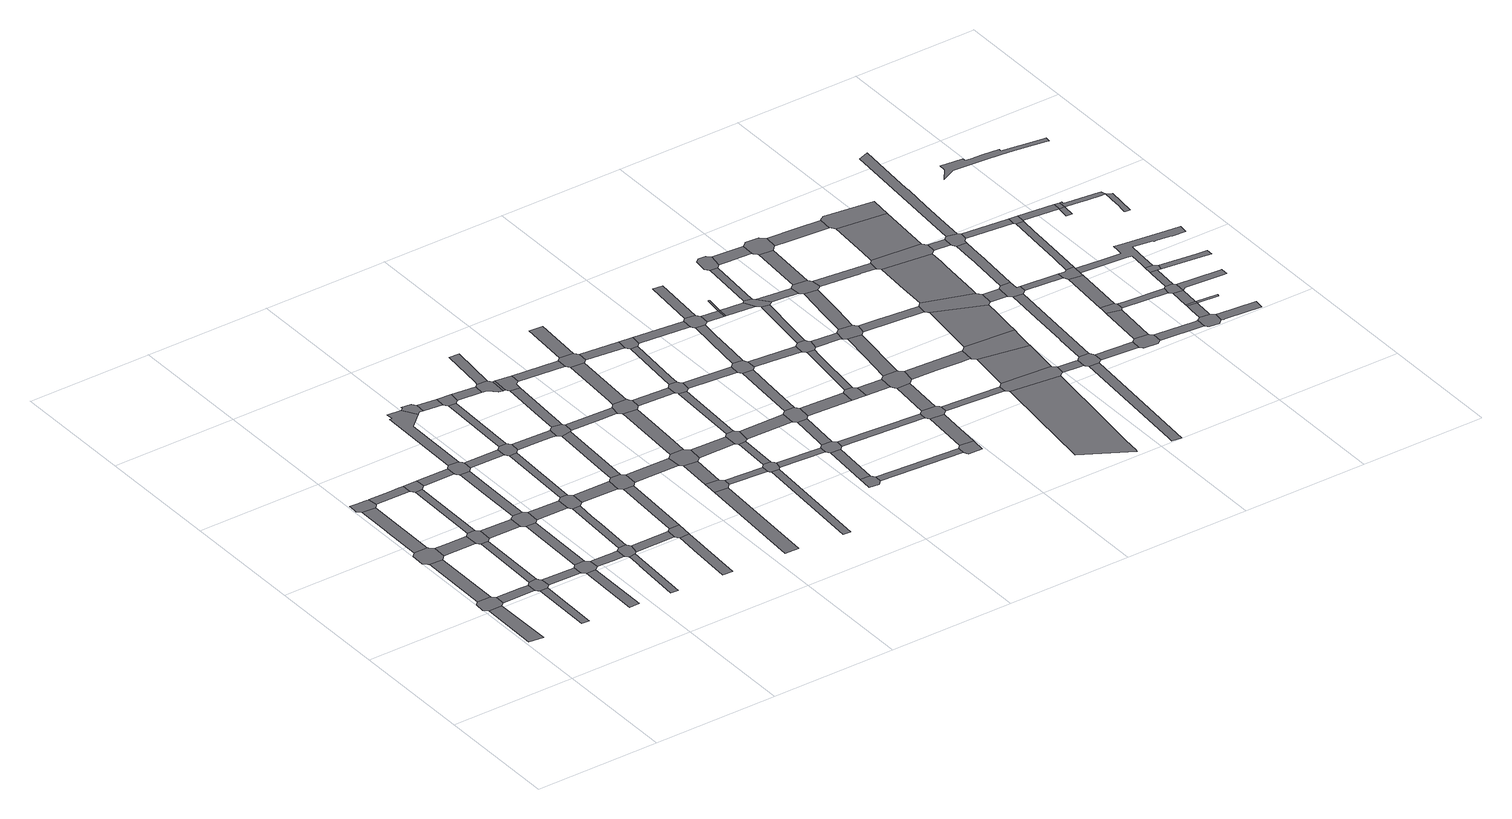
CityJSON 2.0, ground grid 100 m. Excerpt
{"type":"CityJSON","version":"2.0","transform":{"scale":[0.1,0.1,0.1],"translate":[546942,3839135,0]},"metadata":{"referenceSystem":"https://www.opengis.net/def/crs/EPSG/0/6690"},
"CityObjects":{
"road1":{"type":"Road","attributes":{"RoadStructureAttribute.sectionType":"1"},"geometry":[{"type":"MultiSurface","lod":"1","boundaries":[[[0,1,2,3]]]}]},
"road2":{"type":"Road","geometry":[{"type":"MultiSurface","lod":"1","boundaries":[[[4,5,6,7,8,0,3,9,10,11]]]}]},
"road3":{"type":"Road","attributes":{"RoadStructureAttribute.sectionType":"1"},"geometry":[{"type":"MultiSurface","lod":"1","boundaries":[[[12,4,11,13]]]}]},
"road4":{"type":"Road","attributes":{"RoadStructureAttribute.sectionType":"1"},"geometry":[{"type":"MultiSurface","lod":"1","boundaries":[[[14,10,9,15,16,17]]]}]},
"road5":{"type":"Road","geometry":[{"type":"MultiSurface","lod":"1","boundaries":[[[18,19,20,21,22,23,24,12,13,25,26,27,28,29]]]}]},
"road6":{"type":"Road","attributes":{"RoadStructureAttribute.sectionType":"1"},"geometry":[{"type":"MultiSurface","lod":"1","boundaries":[[[30,31,32,33]]]}]},
"road7":{"type":"Road","attributes":{"RoadStructureAttribute.sectionType":"1"},"geometry":[{"type":"MultiSurface","lod":"1","boundaries":[[[34,35,36,18,29,37]]]}]},
"road8":{"type":"Road","geometry":[{"type":"MultiSurface","lod":"1","boundaries":[[[38,39,40,41,17,16,42,31,30,43,44,45]]]}]},
"road9":{"type":"Road","attributes":{"RoadStructureAttribute.sectionType":"1"},"geometry":[{"type":"MultiSurface","lod":"1","boundaries":[[[46,26,25,47,48]]]}]},
"road10":{"type":"Road","geometry":[{"type":"MultiSurface","lod":"1","boundaries":[[[49,50,51,52,53,54,55,34,37,56,57,58]]]}]},
"road11":{"type":"Road","attributes":{"RoadStructureAttribute.sectionType":"1"},"geometry":[{"type":"MultiSurface","lod":"1","boundaries":[[[59,40,39,60]]]}]},
"road12":{"type":"Road","attributes":{"RoadStructureAttribute.sectionType":"1"},"geometry":[{"type":"MultiSurface","lod":"1","boundaries":[[[45,44,61,62]]]}]},
"road13":{"type":"Road","geometry":[{"type":"MultiSurface","lod":"1","boundaries":[[[63,64,65,66,67,68,48,47,69,59,60,70,71,72]]]}]},
"road14":{"type":"Road","attributes":{"RoadStructureAttribute.sectionType":"1"},"geometry":[{"type":"MultiSurface","lod":"1","boundaries":[[[73,74,75,58,57,76,77,78]]]}]},
"road15":{"type":"Road","attributes":{"RoadStructureAttribute.sectionType":"1"},"geometry":[{"type":"MultiSurface","lod":"1","boundaries":[[[79,80,81,82]]]}]},
"road16":{"type":"Road","attributes":{"RoadStructureAttribute.sectionType":"1"},"geometry":[{"type":"MultiSurface","lod":"1","boundaries":[[[83,84,66,65]]]}]},
"road17":{"type":"Road","geometry":[{"type":"MultiSurface","lod":"1","boundaries":[[[85,62,61,80,79,86,87,88,89]]]}]},
"road18":{"type":"Road","attributes":{"RoadStructureAttribute.sectionType":"1"},"geometry":[{"type":"MultiSurface","lod":"1","boundaries":[[[72,71,90,91]]]}]},
"road19":{"type":"Road","geometry":[{"type":"MultiSurface","lod":"1","boundaries":[[[78,77,92,84,83,93,94,95]]]}]},
"road20":{"type":"Road","attributes":{"RoadStructureAttribute.sectionType":"1"},"geometry":[{"type":"MultiSurface","lod":"1","boundaries":[[[96,85,89,97]]]}]},
"road21":{"type":"Road","attributes":{"RoadStructureAttribute.sectionType":"1"},"geometry":[{"type":"MultiSurface","lod":"1","boundaries":[[[98,99,88,87,100,101,102]]]}]},
"road22":{"type":"Road","geometry":[{"type":"MultiSurface","lod":"1","boundaries":[[[103,104,105,91,90,96,97,106,107,108,109,110]]]}]},
"road23":{"type":"Road","attributes":{"RoadStructureAttribute.sectionType":"1"},"geometry":[{"type":"MultiSurface","lod":"1","boundaries":[[[111,112,113,114,115,116]]]}]},
"road24":{"type":"Road","attributes":{"RoadStructureAttribute.sectionType":"1"},"geometry":[{"type":"MultiSurface","lod":"1","boundaries":[[[117,95,94,118,119,120]]]}]},
"road25":{"type":"Road","attributes":{"RoadStructureAttribute.sectionType":"1"},"geometry":[{"type":"MultiSurface","lod":"1","boundaries":[[[121,122,123,103,110,124,125]]]}]},
"road26":{"type":"Road","geometry":[{"type":"MultiSurface","lod":"1","boundaries":[[[126,127,128,102,101,129,112,111,130,131,132]]]}]},
"road27":{"type":"Road","attributes":{"RoadStructureAttribute.sectionType":"1"},"geometry":[{"type":"MultiSurface","lod":"1","boundaries":[[[107,106,133,134]]]}]},
"road28":{"type":"Road","geometry":[{"type":"MultiSurface","lod":"1","boundaries":[[[135,136,137,120,119,138,139,121,125,140,141,142,143,144,145]]]}]},
"road29":{"type":"Road","attributes":{"RoadStructureAttribute.sectionType":"1"},"geometry":[{"type":"MultiSurface","lod":"1","boundaries":[[[146,128,127,147,148,149]]]}]},
"road30":{"type":"Road","attributes":{"RoadStructureAttribute.sectionType":"1"},"geometry":[{"type":"MultiSurface","lod":"1","boundaries":[[[132,131,150,151]]]}]},
"road31":{"type":"Road","geometry":[{"type":"MultiSurface","lod":"1","boundaries":[[[152,153,134,133,146,149,154,155,156]]]}]},
"road32":{"type":"Road","attributes":{"RoadStructureAttribute.sectionType":"1"},"geometry":[{"type":"MultiSurface","lod":"1","boundaries":[[[157,158,159,160,161,162]]]}]},
"road33":{"type":"Road","attributes":{"RoadStructureAttribute.sectionType":"1"},"geometry":[{"type":"MultiSurface","lod":"1","boundaries":[[[163,164,165,135,145,166,167,168]]]}]},
"road34":{"type":"Road","attributes":{"RoadStructureAttribute.sectionType":"1"},"geometry":[{"type":"MultiSurface","lod":"1","boundaries":[[[143,142,169,170,171]]]}]},
"road35":{"type":"Road","attributes":{"RoadStructureAttribute.sectionType":"1"},"geometry":[{"type":"MultiSurface","lod":"1","boundaries":[[[172,173,152,156]]]}]},
"road36":{"type":"Road","geometry":[{"type":"MultiSurface","lod":"1","boundaries":[[[174,151,150,159,158,175]]]}]},
"road37":{"type":"Road","attributes":{"RoadStructureAttribute.sectionType":"1"},"geometry":[{"type":"MultiSurface","lod":"1","boundaries":[[[155,154,176,177]]]}]},
"road38":{"type":"Road","geometry":[{"type":"MultiSurface","lod":"1","boundaries":[[[178,179,180,168,167,181,182,183,184]]]}]},
"road39":{"type":"Road","geometry":[{"type":"MultiSurface","lod":"1","boundaries":[[[185,186,171,170,187,173,172,188,189,190,191,192,193]]]}]},
"road40":{"type":"Road","attributes":{"RoadStructureAttribute.sectionType":"1"},"geometry":[{"type":"MultiSurface","lod":"1","boundaries":[[[194,195,174,175,196]]]}]},
"road41":{"type":"Road","attributes":{"RoadStructureAttribute.sectionType":"1"},"geometry":[{"type":"MultiSurface","lod":"1","boundaries":[[[183,182,197,198]]]}]},
"road42":{"type":"Road","attributes":{"RoadStructureAttribute.sectionType":"1"},"geometry":[{"type":"MultiSurface","lod":"1","boundaries":[[[199,200,185,193,201,202]]]}]},
"road43":{"type":"Road","geometry":[{"type":"MultiSurface","lod":"1","boundaries":[[[203,204,205,177,176,206,194,196,207,208,209,210,211]]]}]},
"road44":{"type":"Road","attributes":{"RoadStructureAttribute.sectionType":"1"},"geometry":[{"type":"MultiSurface","lod":"1","boundaries":[[[191,190,212,213,214,215,216,217]]]}]},
"road45":{"type":"Road","geometry":[{"type":"MultiSurface","lod":"1","boundaries":[[[198,197,218,199,202,219,220,221,222]]]}]},
"road46":{"type":"Road","attributes":{"RoadStructureAttribute.sectionType":"1"},"geometry":[{"type":"MultiSurface","lod":"1","boundaries":[[[223,224,225,226,227,203,211]]]}]},
"road47":{"type":"Road","attributes":{"RoadStructureAttribute.sectionType":"1"},"geometry":[{"type":"MultiSurface","lod":"1","boundaries":[[[228,229,230,231]]]}]},
"road48":{"type":"Road","attributes":{"RoadStructureAttribute.sectionType":"1"},"geometry":[{"type":"MultiSurface","lod":"1","boundaries":[[[222,221,232,233]]]}]},
"road49":{"type":"Road","attributes":{"RoadStructureAttribute.sectionType":"1"},"geometry":[{"type":"MultiSurface","lod":"1","boundaries":[[[208,207,234,235]]]}]},
"road50":{"type":"Road","geometry":[{"type":"MultiSurface","lod":"1","boundaries":[[[236,217,216,237,226,225,238,239,240,241]]]}]},
"road51":{"type":"Road","geometry":[{"type":"MultiSurface","lod":"1","boundaries":[[[242,228,231,243,244,245,246,247]]]}]},
"road52":{"type":"Road","geometry":[{"type":"MultiSurface","lod":"1","boundaries":[[[248,233,232,249,250,251,252,253]]]}]},
"road53":{"type":"Road","attributes":{"RoadStructureAttribute.sectionType":"1"},"geometry":[{"type":"MultiSurface","lod":"1","boundaries":[[[254,255,256,236,241,257,258]]]}]},
"road54":{"type":"Road","attributes":{"RoadStructureAttribute.sectionType":"1"},"geometry":[{"type":"MultiSurface","lod":"1","boundaries":[[[259,242,247,260]]]}]},
"road55":{"type":"Road","attributes":{"RoadStructureAttribute.sectionType":"1"},"geometry":[{"type":"MultiSurface","lod":"1","boundaries":[[[252,251,261,262]]]}]},
"road56":{"type":"Road","attributes":{"RoadStructureAttribute.sectionType":"1"},"geometry":[{"type":"MultiSurface","lod":"1","boundaries":[[[263,264,248,253,265]]]}]},
"road57":{"type":"Road","attributes":{"RoadStructureAttribute.sectionType":"1"},"geometry":[{"type":"MultiSurface","lod":"1","boundaries":[[[266,239,238,267,268,269,270]]]}]},
"road58":{"type":"Road","geometry":[{"type":"MultiSurface","lod":"1","boundaries":[[[271,272,273,235,234,259,260,274,275,276]]]}]},
"road59":{"type":"Road","geometry":[{"type":"MultiSurface","lod":"1","boundaries":[[[262,261,254,258,277,278,279]]]}]},
"road60":{"type":"Road","attributes":{"RoadStructureAttribute.sectionType":"1"},"geometry":[{"type":"MultiSurface","lod":"1","boundaries":[[[245,244,280,281]]]}]},
"road61":{"type":"Road","attributes":{"RoadStructureAttribute.sectionType":"1"},"geometry":[{"type":"MultiSurface","lod":"1","boundaries":[[[282,283,284,285]]]}]},
"road62":{"type":"Road","attributes":{"RoadStructureAttribute.sectionType":"1"},"geometry":[{"type":"MultiSurface","lod":"1","boundaries":[[[286,287,271,276,288,289,290,291]]]}]},
"road63":{"type":"Road","attributes":{"RoadStructureAttribute.sectionType":"1"},"geometry":[{"type":"MultiSurface","lod":"1","boundaries":[[[275,274,292,293]]]}]},
"road64":{"type":"Road","attributes":{"RoadStructureAttribute.sectionType":"1"},"geometry":[{"type":"MultiSurface","lod":"1","boundaries":[[[279,278,294,295]]]}]},
"road65":{"type":"Road","geometry":[{"type":"MultiSurface","lod":"1","boundaries":[[[296,297,270,269,298,286,291,299,300,301,302,303]]]}]},
"road66":{"type":"Road","geometry":[{"type":"MultiSurface","lod":"1","boundaries":[[[304,305,306,281,280,307,308,282,285,309,310,311,312,313]]]}]},
"road67":{"type":"Road","attributes":{"RoadStructureAttribute.sectionType":"1"},"geometry":[{"type":"MultiSurface","lod":"1","boundaries":[[[314,315,304,313]]]}]},
"road68":{"type":"Road","attributes":{"RoadStructureAttribute.sectionType":"1"},"geometry":[{"type":"MultiSurface","lod":"1","boundaries":[[[316,317,318,296,303,319,320]]]}]},
"road69":{"type":"Road","geometry":[{"type":"MultiSurface","lod":"1","boundaries":[[[321,322,323,324,293,292,325,315,314,326,327,328]]]}]},
"road70":{"type":"Road","attributes":{"RoadStructureAttribute.sectionType":"1"},"geometry":[{"type":"MultiSurface","lod":"1","boundaries":[[[300,299,329,330]]]}]},
"road71":{"type":"Road","attributes":{"RoadStructureAttribute.sectionType":"1"},"geometry":[{"type":"MultiSurface","lod":"1","boundaries":[[[310,309,331,332]]]}]},
"road72":{"type":"Road","geometry":[{"type":"MultiSurface","lod":"1","boundaries":[[[333,334,295,294,316,320,335,336,337,338,339]]]}]},
"road73":{"type":"Road","attributes":{"RoadStructureAttribute.sectionType":"1"},"geometry":[{"type":"MultiSurface","lod":"1","boundaries":[[[340,323,322,341]]]}]},
"road74":{"type":"Road","geometry":[{"type":"MultiSurface","lod":"1","boundaries":[[[342,343,344,345,346,347]]]}]},
"road75":{"type":"Road","attributes":{"RoadStructureAttribute.sectionType":"1"},"geometry":[{"type":"MultiSurface","lod":"1","boundaries":[[[348,333,339,349]]]}]},
"road76":{"type":"Road","attributes":{"RoadStructureAttribute.sectionType":"1"},"geometry":[{"type":"MultiSurface","lod":"1","boundaries":[[[350,342,347,351]]]}]},
"road77":{"type":"Road","attributes":{"RoadStructureAttribute.sectionType":"1"},"geometry":[{"type":"MultiSurface","lod":"1","boundaries":[[[352,328,327,353,354,355]]]}]},
"road78":{"type":"Road","geometry":[{"type":"MultiSurface","lod":"1","boundaries":[[[356,357,358,330,329,359,340,341,360,361,362,363,364,365]]]}]},
"road79":{"type":"Road","attributes":{"RoadStructureAttribute.sectionType":"1"},"geometry":[{"type":"MultiSurface","lod":"1","boundaries":[[[338,337,366,367]]]}]},
"road80":{"type":"Road","geometry":[{"type":"MultiSurface","lod":"1","boundaries":[[[368,332,331,350,351,369,370,371]]]}]},
"road81":{"type":"Road","attributes":{"RoadStructureAttribute.sectionType":"1"},"geometry":[{"type":"MultiSurface","lod":"1","boundaries":[[[372,373,356,365,374,375]]]}]},
"road82":{"type":"Road","attributes":{"RoadStructureAttribute.sectionType":"1"},"geometry":[{"type":"MultiSurface","lod":"1","boundaries":[[[376,377,368,371,378]]]}]},
"road83":{"type":"Road","geometry":[{"type":"MultiSurface","lod":"1","boundaries":[[[379,380,355,354,376,378,381,382,383,384]]]}]},
"road84":{"type":"Road","attributes":{"RoadStructureAttribute.sectionType":"1"},"geometry":[{"type":"MultiSurface","lod":"1","boundaries":[[[362,361,385,386]]]}]},
"road85":{"type":"Road","geometry":[{"type":"MultiSurface","lod":"1","boundaries":[[[367,366,372,375,387,388]]]}]},
"road86":{"type":"Road","attributes":{"RoadStructureAttribute.sectionType":"1"},"geometry":[{"type":"MultiSurface","lod":"1","boundaries":[[[346,345,389,390]]]}]},
"road87":{"type":"Road","attributes":{"RoadStructureAttribute.sectionType":"1"},"geometry":[{"type":"MultiSurface","lod":"1","boundaries":[[[391,392,379,384,393,394]]]}]},
"road88":{"type":"Road","attributes":{"RoadStructureAttribute.sectionType":"1"},"geometry":[{"type":"MultiSurface","lod":"1","boundaries":[[[370,369,395,396]]]}]},
"road89":{"type":"Road","attributes":{"RoadStructureAttribute.sectionType":"1"},"geometry":[{"type":"MultiSurface","lod":"1","boundaries":[[[383,382,397,398]]]}]},
"road90":{"type":"Road","geometry":[{"type":"MultiSurface","lod":"1","boundaries":[[[399,400,386,385,391,394,401,402,403,404]]]}]},
"road91":{"type":"Road","attributes":{"RoadStructureAttribute.sectionType":"1"},"geometry":[{"type":"MultiSurface","lod":"1","boundaries":[[[388,387,405,406]]]}]},
"road92":{"type":"Road","attributes":{"RoadStructureAttribute.sectionType":"1"},"geometry":[{"type":"MultiSurface","lod":"1","boundaries":[[[407,408,409,399,404,410,411,412,413]]]}]},
"road93":{"type":"Road","geometry":[{"type":"MultiSurface","lod":"1","boundaries":[[[414,390,389,415,416,417]]]}]},
"road94":{"type":"Road","geometry":[{"type":"MultiSurface","lod":"1","boundaries":[[[418,419,398,397,420,421,422,423]]]}]},
"road95":{"type":"Road","attributes":{"RoadStructureAttribute.sectionType":"1"},"geometry":[{"type":"MultiSurface","lod":"1","boundaries":[[[402,401,424,425,426,427]]]}]},
"road96":{"type":"Road","geometry":[{"type":"MultiSurface","lod":"1","boundaries":[[[428,406,405,429,407,413,430,431,432,433]]]}]},
"road97":{"type":"Road","attributes":{"RoadStructureAttribute.sectionType":"1"},"geometry":[{"type":"MultiSurface","lod":"1","boundaries":[[[434,414,417,435,436]]]}]},
"road98":{"type":"Road","attributes":{"RoadStructureAttribute.sectionType":"1"},"geometry":[{"type":"MultiSurface","lod":"1","boundaries":[[[437,418,423,438,439,440]]]}]},
"road99":{"type":"Road","geometry":[{"type":"MultiSurface","lod":"1","boundaries":[[[441,396,395,434,436,442,443,444,445,446,447,448]]]}]},
"road100":{"type":"Road","attributes":{"RoadStructureAttribute.sectionType":"1"},"geometry":[{"type":"MultiSurface","lod":"1","boundaries":[[[421,420,449,450]]]}]},
"road101":{"type":"Road","attributes":{"RoadStructureAttribute.sectionType":"1"},"geometry":[{"type":"MultiSurface","lod":"1","boundaries":[[[451,452,428,433,453]]]}]},
"road102":{"type":"Road","attributes":{"RoadStructureAttribute.sectionType":"1"},"geometry":[{"type":"MultiSurface","lod":"1","boundaries":[[[432,431,454,455]]]}]},
"road103":{"type":"Road","attributes":{"RoadStructureAttribute.sectionType":"1"},"geometry":[{"type":"MultiSurface","lod":"1","boundaries":[[[456,441,448,457]]]}]},
"road104":{"type":"Road","geometry":[{"type":"MultiSurface","lod":"1","boundaries":[[[455,454,458,459]]]}]},
"road105":{"type":"Road","geometry":[{"type":"MultiSurface","lod":"1","boundaries":[[[460,461,462,427,426,463,437,440,464,465,466,467,468,469]]]}]},
"road106":{"type":"Road","geometry":[{"type":"MultiSurface","lod":"1","boundaries":[[[470,471,472,455,459]]]}]},
"road107":{"type":"Road","geometry":[{"type":"MultiSurface","lod":"1","boundaries":[[[473,450,449,456,457,474,475,476,477,478,479,480]]]}]},
"road108":{"type":"Road","attributes":{"RoadStructureAttribute.sectionType":"1"},"geometry":[{"type":"MultiSurface","lod":"1","boundaries":[[[459,458,481,482]]]}]},
"road109":{"type":"Road","attributes":{"RoadStructureAttribute.sectionType":"1"},"geometry":[{"type":"MultiSurface","lod":"1","boundaries":[[[483,484,485,460,469,486,487]]]}]},
"road110":{"type":"Road","attributes":{"RoadStructureAttribute.sectionType":"1"},"geometry":[{"type":"MultiSurface","lod":"1","boundaries":[[[488,466,465,489,490,491]]]}]},
"road111":{"type":"Road","attributes":{"RoadStructureAttribute.sectionType":"1"},"geometry":[{"type":"MultiSurface","lod":"1","boundaries":[[[445,444,492,493]]]}]},
"road112":{"type":"Road","attributes":{"RoadStructureAttribute.sectionType":"1"},"geometry":[{"type":"MultiSurface","lod":"1","boundaries":[[[494,495,473,480,496]]]}]},
"road113":{"type":"Road","geometry":[{"type":"MultiSurface","lod":"1","boundaries":[[[497,482,481,483,487,498,499,500,501]]]}]},
"road114":{"type":"Road","attributes":{"RoadStructureAttribute.sectionType":"1"},"geometry":[{"type":"MultiSurface","lod":"1","boundaries":[[[502,497,501,503,504]]]}]},
"road115":{"type":"Road","geometry":[{"type":"MultiSurface","lod":"1","boundaries":[[[505,506,507,491,490,494,496,508,509,510,511,512,513,514]]]}]},
"road116":{"type":"Road","attributes":{"RoadStructureAttribute.sectionType":"1"},"geometry":[{"type":"MultiSurface","lod":"1","boundaries":[[[477,476,515,516,517,518]]]}]},
"road117":{"type":"Road","attributes":{"RoadStructureAttribute.sectionType":"1"},"geometry":[{"type":"MultiSurface","lod":"1","boundaries":[[[519,520,521,500,499,522,523,524,525,526]]]}]},
"road118":{"type":"Road","attributes":{"function":"3","RoadStructureAttribute.sectionType":"1"},"geometry":[{"type":"MultiSurface","lod":"1","boundaries":[[[527,528,529,530,531,532,533,534,535,536,537,538,539,540]]]}]},
"road119":{"type":"Road","geometry":[{"type":"MultiSurface","lod":"1","boundaries":[[[541,542,543,544,502,504,545,546,547,548]]]}]},
"road120":{"type":"Road","attributes":{"RoadStructureAttribute.sectionType":"1"},"geometry":[{"type":"MultiSurface","lod":"1","boundaries":[[[549,550,551,505,514,552,553]]]}]},
"road121":{"type":"Road","geometry":[{"type":"MultiSurface","lod":"1","boundaries":[[[554,555,526,525,549,553,556,557,558,559,560]]]}]},
"road122":{"type":"Road","attributes":{"RoadStructureAttribute.sectionType":"1"},"geometry":[{"type":"MultiSurface","lod":"1","boundaries":[[[561,547,546,562,563,564,565]]]}]},
"road123":{"type":"Road","geometry":[{"type":"MultiSurface","lod":"1","boundaries":[[[566,567,568,493,492,569,570,571,532,531,572,573,574,575,576,577,578]]]}]},
"road124":{"type":"Road","attributes":{"RoadStructureAttribute.sectionType":"1"},"geometry":[{"type":"MultiSurface","lod":"1","boundaries":[[[579,580,581,511,510,582,583]]]}]},
"road125":{"type":"Road","attributes":{"RoadStructureAttribute.sectionType":"1"},"geometry":[{"type":"MultiSurface","lod":"1","boundaries":[[[584,554,560,585]]]}]},
"road126":{"type":"Road","attributes":{"function":"3","RoadStructureAttribute.sectionType":"1"},"geometry":[{"type":"MultiSurface","lod":"1","boundaries":[[[586,566,578,587,588]]]}]},
"road127":{"type":"Road","geometry":[{"type":"MultiSurface","lod":"1","boundaries":[[[589,590,518,517,591,586,588,592,593,594,595]]]}]},
"road128":{"type":"Road","geometry":[{"type":"MultiSurface","lod":"1","boundaries":[[[596,597,598,565,564,599,600,584,585,601,602,603,604,605,606]]]}]},
"road129":{"type":"Road","attributes":{"RoadStructureAttribute.sectionType":"1"},"geometry":[{"type":"MultiSurface","lod":"1","boundaries":[[[607,608,609,610,611]]]}]},
"road130":{"type":"Road","attributes":{"RoadStructureAttribute.sectionType":"1"},"geometry":[{"type":"MultiSurface","lod":"1","boundaries":[[[612,559,558,613,614,615,616,617]]]}]},
"road131":{"type":"Road","attributes":{"RoadStructureAttribute.sectionType":"1"},"geometry":[{"type":"MultiSurface","lod":"1","boundaries":[[[618,619,576,575,620,621,622]]]}]},
"road132":{"type":"Road","attributes":{"function":"3","RoadStructureAttribute.sectionType":"1"},"geometry":[{"type":"MultiSurface","lod":"1","boundaries":[[[623,589,595,624,625,626,627]]]}]},
"road133":{"type":"Road","geometry":[{"type":"MultiSurface","lod":"1","boundaries":[[[628,629,630,583,582,631,632,623,627,633,634,635]]]}]},
"road134":{"type":"Road","geometry":[{"type":"MultiSurface","lod":"1","boundaries":[[[636,637,638,622,621,639,607,611,640,641,642,643,644,645,646]]]}]},
"road135":{"type":"Road","attributes":{"RoadStructureAttribute.sectionType":"1"},"geometry":[{"type":"MultiSurface","lod":"1","boundaries":[[[647,604,603,648,649,650]]]}]},
"road136":{"type":"Road","attributes":{"function":"3","RoadStructureAttribute.sectionType":"1"},"geometry":[{"type":"MultiSurface","lod":"1","boundaries":[[[651,652,653,654,628,635,655,656,657,658]]]}]},
"road137":{"type":"Road","attributes":{"RoadStructureAttribute.sectionType":"1"},"geometry":[{"type":"MultiSurface","lod":"1","boundaries":[[[659,660,661,662,636,646,663,664]]]}]},
"road138":{"type":"Road","attributes":{"RoadStructureAttribute.sectionType":"1"},"geometry":[{"type":"MultiSurface","lod":"1","boundaries":[[[642,641,665,666]]]}]},
"road139":{"type":"Road","geometry":[{"type":"MultiSurface","lod":"1","boundaries":[[[667,617,616,651,658,668,669,670]]]}]},
"road140":{"type":"Road","attributes":{"RoadStructureAttribute.sectionType":"1"},"geometry":[{"type":"MultiSurface","lod":"1","boundaries":[[[671,634,633,672,673,674]]]}]},
"road141":{"type":"Road","attributes":{"function":"3","RoadStructureAttribute.sectionType":"1"},"geometry":[{"type":"MultiSurface","lod":"1","boundaries":[[[675,676,667,670,677]]]}]},
"road142":{"type":"Road","geometry":[{"type":"MultiSurface","lod":"1","boundaries":[[[678,679,674,673,659,664,680,681,682,683,684,685]]]}]},
"road143":{"type":"Road","geometry":[{"type":"MultiSurface","lod":"1","boundaries":[[[686,687,666,665,688,689,690,691,692,693,694,695,696]]]}]},
"road144":{"type":"Road","geometry":[{"type":"MultiSurface","lod":"1","boundaries":[[[697,698,650,649,699,675,677,700]]]}]},
"road145":{"type":"Road","attributes":{"RoadStructureAttribute.sectionType":"1"},"geometry":[{"type":"MultiSurface","lod":"1","boundaries":[[[701,702,703,704,705,678,685,706,707,708]]]}]},
"road146":{"type":"Road","attributes":{"RoadStructureAttribute.sectionType":"1"},"geometry":[{"type":"MultiSurface","lod":"1","boundaries":[[[669,668,709,710]]]}]},
"road147":{"type":"Road","attributes":{"RoadStructureAttribute.sectionType":"1"},"geometry":[{"type":"MultiSurface","lod":"1","boundaries":[[[711,686,696,712]]]}]},
"road148":{"type":"Road","attributes":{"RoadStructureAttribute.sectionType":"1"},"geometry":[{"type":"MultiSurface","lod":"1","boundaries":[[[682,681,713,714,715]]]}]},
"road149":{"type":"Road","geometry":[{"type":"MultiSurface","lod":"1","boundaries":[[[716,717,711,712,718,719,720,721]]]}]},
"road150":{"type":"Road","geometry":[{"type":"MultiSurface","lod":"1","boundaries":[[[722,710,709,701,708,723,724,725,726,727]]]}]},
"road151":{"type":"Road","attributes":{"RoadStructureAttribute.sectionType":"1"},"geometry":[{"type":"MultiSurface","lod":"1","boundaries":[[[728,729,693,692,730,731]]]}]},
"road152":{"type":"Road","attributes":{"RoadStructureAttribute.sectionType":"1"},"geometry":[{"type":"MultiSurface","lod":"1","boundaries":[[[732,716,721,733,734]]]}]},
"road153":{"type":"Road","geometry":[{"type":"MultiSurface","lod":"1","boundaries":[[[735,736,737,738,715,714,739,732,734,740,741,742,743,744]]]}]},
"road154":{"type":"Road","attributes":{"RoadStructureAttribute.sectionType":"1"},"geometry":[{"type":"MultiSurface","lod":"1","boundaries":[[[745,720,719,746,747]]]}]},
"road155":{"type":"Road","attributes":{"RoadStructureAttribute.sectionType":"1"},"geometry":[{"type":"MultiSurface","lod":"1","boundaries":[[[748,749,750,751,752,753,754,755,756,722,727]]]}]},
"road156":{"type":"Road","attributes":{"RoadStructureAttribute.sectionType":"1"},"geometry":[{"type":"MultiSurface","lod":"1","boundaries":[[[726,725,757,758]]]}]},
"road157":{"type":"Road","geometry":[{"type":"MultiSurface","lod":"1","boundaries":[[[759,731,730,760,761,762,763,764,765,766,767,768]]]}]},
"road158":{"type":"Road","attributes":{"RoadStructureAttribute.sectionType":"1"},"geometry":[{"type":"MultiSurface","lod":"1","boundaries":[[[769,770,771,772,773,774,775,735,744,776,777,778]]]}]},
"road159":{"type":"Road","attributes":{"RoadStructureAttribute.sectionType":"1"},"geometry":[{"type":"MultiSurface","lod":"1","boundaries":[[[779,780,781,759,768,782,783,784,785]]]}]},
"road160":{"type":"Road","geometry":[{"type":"MultiSurface","lod":"1","boundaries":[[[786,779,785,787]]]}]},
"road161":{"type":"Road","attributes":{"RoadStructureAttribute.sectionType":"1"},"geometry":[{"type":"MultiSurface","lod":"1","boundaries":[[[788,786,787,789,790]]]}]},
"road162":{"type":"Road","geometry":[{"type":"MultiSurface","lod":"1","boundaries":[[[791,792,747,746,793,788,790,794,795,796]]]}]},
"road163":{"type":"Road","geometry":[{"type":"MultiSurface","lod":"1","boundaries":[[[758,757,769,778,797,798]]]}]},
"road164":{"type":"Road","geometry":[{"type":"MultiSurface","lod":"1","boundaries":[[[799,800,801,787,785]]]}]},
"road165":{"type":"Road","attributes":{"RoadStructureAttribute.sectionType":"1"},"geometry":[{"type":"MultiSurface","lod":"1","boundaries":[[[802,803,791,796,804,805]]]}]},
"road166":{"type":"Road","attributes":{"RoadStructureAttribute.sectionType":"1"},"geometry":[{"type":"MultiSurface","lod":"1","boundaries":[[[806,807,767,766,808,809,810,811,812]]]}]},
"road167":{"type":"Road","geometry":[{"type":"MultiSurface","lod":"1","boundaries":[[[813,802,805,814,815,816]]]}]},
"road168":{"type":"Road","geometry":[{"type":"MultiSurface","lod":"1","boundaries":[[[817,818,819,820,821,822,823,742,741,824,825,826,827,813,816,828,829,830,831,832,833,834,835,836]]]}]},
"road169":{"type":"Road","attributes":{"RoadStructureAttribute.sectionType":"1"},"geometry":[{"type":"MultiSurface","lod":"1","boundaries":[[[798,797,837,838]]]}]},
"road170":{"type":"Road","attributes":{"RoadStructureAttribute.sectionType":"1"},"geometry":[{"type":"MultiSurface","lod":"1","boundaries":[[[839,794,790,840,841,842,843,844]]]}]},
"road171":{"type":"Road","geometry":[{"type":"MultiSurface","lod":"1","boundaries":[[[837,845,846,847]]]}]},
"road172":{"type":"Road","attributes":{"RoadStructureAttribute.sectionType":"1"},"geometry":[{"type":"MultiSurface","lod":"1","boundaries":[[[848,815,814,849,850,851]]]}]},
"road173":{"type":"Road","geometry":[{"type":"MultiSurface","lod":"1","boundaries":[[[838,837,847,852]]]}]},
"road174":{"type":"Road","attributes":{"RoadStructureAttribute.sectionType":"1"},"geometry":[{"type":"MultiSurface","lod":"1","boundaries":[[[853,854,855,856,857,858,859,860,852,847,861,862,863,864,865,866]]]}]},
"road175":{"type":"Road","attributes":{"RoadStructureAttribute.sectionType":"1"},"geometry":[{"type":"MultiSurface","lod":"1","boundaries":[[[867,868,869,870,871,872,873,874,875,876,877,878,879,880,881,882,883,884]]]}]},
"road176":{"type":"Road","attributes":{"RoadStructureAttribute.sectionType":"1"},"geometry":[{"type":"MultiSurface","lod":"1","boundaries":[[[865,885,886,887,888,889,890,891,892,893]]]}]}
},
"vertices":[
[33,1021,0],[29,544,0],[141,528,0],[142,1021,0],
[33,1157,0],[28,1152,0],[6,1130,0],[2,1050,0],[28,1026,0],[170,1046,0],[173,1128,0],[144,1157,0],
[38,1730,0],[147,1726,0],
[377,1124,0],[376,1045,0],[438,1044,0],[439,1123,0],
[39,1913,0],[34,1908,0],[10,1881,0],[7,1877,0],[3,1766,0],[8,1761,0],[33,1736,0],[182,1764,0],[186,1874,0],[181,1879,0],[154,1905,0],[149,1910,0],
[526,1016,0],[463,1015,0],[458,516,0],[519,514,0],
[44,2536,0],[41,2240,0],[42,2227,0],[153,2528,0],
[537,1144,0],[528,1154,0],[466,1151,0],[457,1142,0],[455,1025,0],[535,1024,0],[554,1043,0],[554,1122,0],
[301,1873,0],[451,1760,0],[452,1871,0],
[155,2637,0],[143,2638,0],[79,2640,0],[16,2643,0],[16,2591,0],[16,2564,0],[40,2541,0],[172,2549,0],[180,2559,0],[173,2637,0],
[477,1732,0],[537,1730,0],
[822,1039,0],[824,1118,0],
[564,1874,0],[541,1899,0],[541,1900,0],[480,1897,0],[472,1890,0],[457,1875,0],[468,1742,0],[548,1742,0],[565,1760,0],[568,1870,0],
[428,2637,0],[346,2637,0],[176,2637,0],[189,2559,0],[465,2556,0],[466,2636,0],
[931,1011,0],[851,1007,0],[844,491,0],[925,490,0],
[551,2529,0],[490,2525,0],
[851,1146,0],[960,1036,0],[961,1037,0],[959,1116,0],[930,1145,0],
[828,1757,0],[827,1867,0],
[481,2537,0],[561,2538,0],[580,2556,0],[581,2635,0],
[857,1730,0],[937,1730,0],
[1105,1114,0],[1101,1114,0],[1103,1034,0],[1189,1032,0],[1188,1113,0],
[859,1893,0],[839,1877,0],[834,1872,0],[965,1757,0],[969,1866,0],[963,1872,0],[959,1875,0],[940,1894,0],
[1269,1013,0],[1214,1004,0],[1207,879,0],[1203,879,0],[1180,471,0],[1240,466,0],
[601,2635,0],[594,2556,0],[840,2555,0],[841,2633,0],
[867,2523,0],[867,2522,0],[863,2237,0],[943,2236,0],[947,2520,0],
[1282,1139,0],[1279,1141,0],[1219,1140,0],[1212,1006,0],[1277,1021,0],[1288,1032,0],[1305,1112,0],
[1226,1754,0],[1228,1863,0],
[870,2666,0],[864,2659,0],[850,2644,0],[849,2544,0],[866,2524,0],[949,2523,0],[969,2548,0],[973,2553,0],[980,2631,0],[970,2641,0],[952,2660,0],
[1250,1725,0],[1296,1455,0],[1302,1580,0],[1312,1726,0],
[1610,1027,0],[1615,1108,0],
[1260,1889,0],[1259,1888,0],[1343,1752,0],[1351,1861,0],[1320,1889,0],
[1705,815,0],[1715,1000,0],[1636,998,0],[1625,820,0],[1603,446,0],[1684,443,0],
[898,3427,0],[899,3372,0],[881,3373,0],[959,3203,0],[1076,3307,0],[1009,3419,0],
[1259,2551,0],[1260,2550,0],[1260,2629,0],
[1343,2520,0],[1285,2518,0],
[1643,1133,0],[1723,1131,0],
[1647,1748,0],[1655,1858,0],
[1031,3447,0],[1030,3431,0],[1011,3419,0],[1099,3327,0],[1127,3324,0],[1133,3406,0],[1111,3438,0],
[1292,2655,0],[1281,2646,0],[1274,2531,0],[1354,2531,0],[1372,2548,0],[1373,2549,0],[1378,2628,0],[1361,2646,0],[1352,2655,0],
[1677,1720,0],[1643,1136,0],[1756,1714,0],
[1284,3307,0],[1292,3389,0],
[1309,3272,0],[1293,2664,0],[1353,2664,0],[1369,3268,0],
[1685,1885,0],[1664,1866,0],[1661,1863,0],[1677,1721,0],[1790,1746,0],[1792,1857,0],[1788,1862,0],[1785,1865,0],[1766,1884,0],
[1560,2542,0],[1561,2542,0],[1650,2538,0],[1651,2538,0],[1692,2537,0],[1698,2616,0],
[1309,3276,0],[1372,3271,0],[1382,3281,0],[1396,3295,0],[1405,3378,0],
[1772,1996,0],[1801,2520,0],[1802,2521,0],[1722,2506,0],[1692,2001,0],
[2160,1320,0],[2110,415,0],[2220,411,0],[2271,1314,0],
[1592,3276,0],[1598,3358,0],
[2160,1742,0],[2155,1852,0],
[1730,2644,0],[1721,2506,0],[1815,2532,0],[1823,2611,0],[1808,2629,0],[1807,2631,0],
[2167,1440,0],[2299,1344,0],[2300,1344,0],[2306,1402,0],[2304,1404,0],[2278,1434,0],
[1627,3380,0],[1633,3272,0],[1689,3213,0],[1724,3210,0],[1732,3343,0],[1708,3375,0],
[1761,3177,0],[1743,2864,0],[1731,2668,0],[1810,2669,0],[1842,3169,0],
[2182,1714,0],[2293,1705,0],
[1740,3209,0],[1749,3342,0],
[1668,3766,0],[1631,3409,0],[1747,3762,0],
[2203,2596,0],[2065,2523,0],[2193,2518,0],[2195,2518,0],[2207,2595,0],
[2192,1886,0],[2187,1881,0],[2160,1857,0],[2331,1738,0],[2339,1850,0],[2304,1887,0],
[1845,3224,0],[1877,3246,0],[1882,3328,0],
[2611,1322,0],[2614,1382,0],
[2632,1302,0],[2572,375,0],[2632,371,0],[2693,1299,0],
[2228,2490,0],[2217,2307,0],[2314,2072,0],[2322,2206,0],[2322,2207,0],[2338,2483,0],
[2630,1736,0],[2631,1846,0],
[2249,3208,0],[2253,3292,0],
[2238,2629,0],[2232,2623,0],[2224,2494,0],[2367,2511,0],[2375,2592,0],[2360,2612,0],[2353,2622,0],[2349,2626,0],
[2639,1410,0],[2628,1398,0],[2622,1392,0],[2622,1312,0],[2623,1311,0],[2712,1316,0],[2723,1375,0],[2715,1386,0],[2708,1394,0],[2699,1406,0],
[2712,1718,0],[2651,1711,0],
[2273,3177,0],[2242,2679,0],[2241,2673,0],[2352,2674,0],[2380,3165,0],
[2721,1875,0],[2720,1876,0],[2659,1873,0],[2651,1866,0],[2649,1713,0],[2719,1723,0],[2733,1734,0],[2745,1845,0],
[2667,2495,0],[2669,2576,0],
[3077,1291,0],[3083,1350,0],
[2282,3319,0],[2265,3304,0],[2386,3170,0],[2392,3174,0],[2414,3192,0],[2417,3273,0],[2391,3307,0],
[2686,2472,0],[2746,2463,0],
[3072,869,0],[3063,751,0],[3142,744,0],[3173,771,0],[3177,832,0],[3152,863,0],
[2309,3714,0],[2417,3705,0],
[3103,1259,0],[3182,1255,0],
[2750,1845,0],[2746,1734,0],[3114,1731,0],[3120,1843,0],
[2697,2605,0],[2689,2596,0],[2687,2595,0],[2687,2478,0],[2753,2469,0],[2776,2487,0],[2787,2569,0],[2767,2590,0],[2765,2592,0],[2758,2600,0],
[2718,3160,0],[2727,3242,0],
[3111,1376,0],[3209,1281,0],[3217,1342,0],[3191,1374,0],
[2744,3125,0],[2704,2678,0],[2765,2678,0],[2802,3121,0],
[3138,1702,0],[3115,1421,0],[3217,1698,0],
[3151,1871,0],[3151,1869,0],[3217,1700,0],[3246,1729,0],[3256,1839,0],[3231,1868,0],
[3167,2455,0],[3174,2535,0],
[2832,3149,0],[2840,3230,0],
[3846,731,0],[3850,790,0],
[3194,2425,0],[3173,2159,0],[3253,2153,0],[3274,2415,0],
[3883,1236,0],[3887,1296,0],
[3605,1709,0],[3611,1818,0],
[3207,2563,0],[3194,2552,0],[3304,2441,0],[3304,2523,0],[3292,2543,0],[3285,2554,0],
[3237,3107,0],[3243,3189,0],
[3260,3075,0],[3222,2683,0],[3208,2564,0],[3285,2555,0],[3298,2684,0],[3323,2928,0],[3337,3070,0],
[3878,815,0],[3868,696,0],[3977,688,0],[3987,806,0],
[3641,1847,0],[3641,1845,0],[3720,1703,0],[3726,1813,0],[3703,1840,0],[3701,1842,0],
[3437,2429,0],[3438,2429,0],[3680,2407,0],[3688,2488,0],
[3269,3218,0],[3259,3077,0],[3353,3081,0],[3370,3093,0],[3374,3174,0],[3349,3206,0],
[3909,1207,0],[4006,1046,0],[4019,1197,0],
[3705,2378,0],[3756,2304,0],[3756,2305,0],[3764,2372,0],
[3919,1321,0],[4025,1202,0],[4043,1217,0],[4050,1224,0],[4057,1285,0],[4047,1296,0],[4034,1310,0],[4029,1314,0],
[3916,1692,0],[3924,1803,0],
[3306,3645,0],[3298,3551,0],[3385,3640,0],
[3507,3079,0],[3513,3160,0],
[3946,1652,0],[4054,1650,0],
[3517,3078,0],[3523,3159,0],
[3720,2513,0],[3720,2511,0],[3711,2505,0],[3703,2380,0],[3764,2374,0],[3789,2396,0],[3807,2476,0],[3789,2497,0],[3782,2506,0],[3780,2508,0],
[3541,3301,0],[3536,3302,0],[3531,3303,0],
[3962,1834,0],[4061,1655,0],[4088,1679,0],[4094,1685,0],[4108,1793,0],[4103,1799,0],[4078,1826,0],[4074,1830,0],
[3757,3054,0],[3709,3140,0],
[3783,3024,0],[3783,3022,0],[3741,2688,0],[3801,2689,0],[3845,3013,0],
[3992,2460,0],[3993,2379,0],[4003,2377,0],[4015,2460,0],
[4529,1193,0],[4531,1252,0],
[4030,2351,0],[3996,2097,0],[4140,2337,0],
[3729,3159,0],[3846,3014,0],[3877,3037,0],[3806,3125,0],[3789,3144,0],
[3764,3605,0],[3789,3149,0],[3824,3599,0],
[4048,2485,0],[4043,2481,0],[4037,2476,0],[4146,2341,0],[4151,2346,0],[4171,2364,0],[4184,2443,0],[4166,2465,0],[4163,2469,0],[4158,2475,0],
[4294,1674,0],[4489,1664,0],[4575,1659,0],[4584,1769,0],
[4049,3100,0],[4046,3100,0],[3986,3106,0],[3986,3025,0],[4039,3020,0],[4088,3016,0],[4093,3016,0],[4087,3096,0],
[4836,118,0],[4848,224,0],[4851,252,0],[4879,491,0],[4951,1121,0],[4556,1164,0],[4508,737,0],[4485,532,0],[4484,528,0],[4455,263,0],[4454,262,0],[4454,255,0],[4827,41,0],[4831,74,0],
[3783,3773,0],[3749,3745,0],[3737,3639,0],[3764,3607,0],[3825,3601,0],[3852,3628,0],[3872,3737,0],[3841,3766,0],
[4116,2986,0],[4076,2699,0],[4075,2691,0],[4190,2692,0],[4225,2976,0],
[4121,3123,0],[4119,3122,0],[4231,2980,0],[4235,2982,0],[4260,2998,0],[4253,3083,0],[4232,3113,0],
[3979,3728,0],[3939,3621,0],[3981,3618,0],[4121,3610,0],[4126,3718,0],
[4563,1281,0],[4538,1258,0],[4533,1254,0],[4531,1193,0],[4553,1168,0],[4555,1165,0],[4952,1123,0],[4977,1142,0],[4984,1147,0],[4987,1147,0],[4996,1225,0],[4988,1233,0],[4968,1254,0],
[4379,2426,0],[4365,2428,0],[4354,2428,0],[4658,2321,0],[4668,2401,0],
[4153,3568,0],[4263,3557,0],
[4604,1623,0],[4999,1512,0],[5004,1553,0],
[4626,1804,0],[4588,1769,0],[4578,1655,0],[5007,1578,0],[5011,1613,0],[5022,1707,0],[5030,1772,0],
[4166,3748,0],[4161,3744,0],[4132,3722,0],[4126,3603,0],[4148,3573,0],[4268,3562,0],[4297,3590,0],[4302,3594,0],[4315,3703,0],[4309,3709,0],[4276,3742,0],
[5182,1105,0],[5100,52,0],[5097,8,0],[5176,1,0],[5264,1097,0],
[4712,3034,0],[4581,2968,0],[4584,2967,0],[4704,2956,0],[4704,2955,0],[4714,3034,0],
[5147,1213,0],[5002,1225,0],[5125,1135,0],[5157,1132,0],[5163,1212,0],
[4684,2291,0],[5039,1853,0],[5064,2062,0],[5069,2107,0],[5071,2133,0],
[4700,2430,0],[4695,2424,0],[4671,2401,0],[4660,2318,0],[4677,2299,0],[5102,2158,0],[5113,2268,0],[5082,2303,0],
[5194,1240,0],[5194,1239,0],[5172,1220,0],[5165,1124,0],[5284,1113,0],[5295,1121,0],[5298,1200,0],[5295,1201,0],[5291,1206,0],[5275,1234,0],[5274,1236,0],
[4565,3685,0],[4415,3586,0],[4743,3562,0],[4749,3671,0],
[4730,2923,0],[4726,2860,0],[4715,2698,0],[4714,2681,0],[5086,2352,0],[5115,2702,0],[5120,2767,0],[5130,2883,0],
[5264,2117,0],[5239,1810,0],[5214,1493,0],[5214,1491,0],[5319,1803,0],[5343,2107,0],
[5596,1098,0],[5602,1177,0],
[4740,3060,0],[5160,2909,0],[5167,2991,0],[5140,3026,0],
[5114,2267,0],[5103,2158,0],[5236,2146,0],[5245,2255,0],
[4775,3522,0],[4750,3176,0],[5175,3476,0],
[5277,2279,0],[5250,2259,0],[5362,2123,0],[5377,2135,0],[5382,2195,0],[5349,2198,0],[5350,2202,0],[5356,2276,0],
[5635,1200,0],[5630,1196,0],[5619,1072,0],[5623,1068,0],[5734,1060,0],[5739,1063,0],[5768,1083,0],[5773,1162,0],[5772,1162,0],[5749,1188,0],[5746,1192,0],
[4791,3699,0],[4752,3673,0],[4746,3562,0],[5188,3653,0],
[5322,2861,0],[5310,2704,0],[5309,2691,0],[5309,2688,0],[5277,2282,0],[5389,2684,0],[5390,2704,0],[5402,2855,0],
[5295,2897,0],[5302,2978,0],
[5665,1574,0],[5775,1548,0],
[5682,2108,0],[5685,2108,0],[5687,2170,0],
[5671,1652,0],[5669,1624,0],[5792,1566,0],[5793,1567,0],[5796,1626,0],[5781,1643,0],
[5333,3004,0],[5405,2884,0],[5420,2898,0],[5427,2905,0],[5436,2966,0],[5414,2986,0],
[6108,1135,0],[5797,1160,0],[6121,1055,0],[6126,1134,0],
[5705,2074,0],[5804,1919,0],[5814,2053,0],
[5761,2181,0],[5746,2168,0],[5742,2165,0],[5736,2165,0],[5694,2093,0],[5817,2086,0],[5818,2095,0],[5821,2156,0],[5820,2156,0],[5822,2179,0],
[5863,1621,0],[6162,1536,0],[6171,1596,0],
[5431,3207,0],[5436,3273,0],[5445,3404,0],[5461,3620,0],[5465,3662,0],[5480,3865,0],[5504,4171,0],[5420,4144,0],[5368,3454,0],
[5805,2870,0],[5811,2930,0],
[6159,1157,0],[6123,1053,0],[6139,1036,0],[6147,1027,0],[6147,1025,0],[6227,1017,0],[6229,1019,0],[6260,1043,0],[6268,1123,0],[6238,1151,0],
[5818,2850,0],[5805,2708,0],[5792,2547,0],[5775,2351,0],[5767,2258,0],[5767,2257,0],[5761,2184,0],[5855,2595,0],[5864,2709,0],[5877,2844,0],
[6171,1325,0],[6167,1274,0],[6167,1262,0],[6246,1256,0],[6247,1267,0],[6250,1307,0],[6252,1319,0],
[6173,1343,0],[6253,1336,0],
[6185,1507,0],[6254,1348,0],[6266,1500,0],
[6195,1612,0],[6184,1605,0],[6171,1525,0],[6270,1588,0],[6263,1597,0],[6254,1608,0],
[5878,2858,0],[5884,2923,0],
[6425,1302,0],[6427,1311,0],[6427,1320,0],
[6212,1816,0],[6210,1794,0],[6271,1808,0],[6271,1811,0],
[6297,1120,0],[6281,1122,0],[6281,1041,0],[6286,1041,0],[6309,1039,0],[6583,1017,0],[6592,1096,0],
[6217,1883,0],[6299,1808,0],[6305,1854,0],[6276,1879,0],
[6605,2176,0],[6254,2220,0],[6196,2227,0],[6191,2168,0],[6187,2127,0],[5982,2143,0],[5981,2143,0],[6190,2063,0],[6221,2060,0],[6231,2059,0],[6220,1924,0],[6290,2053,0],[6298,2147,0],[6462,2127,0],[6460,2118,0],[6479,2116,0],[6584,2103,0],[6606,2101,0],[6711,2092,0],[6720,2162,0],
[6168,2831,0],[6172,2895,0],
[6611,1560,0],[6285,1514,0],[6298,1524,0],[6612,1499,0],[6630,1497,0],[6633,1558,0],
[6155,2731,0],[6204,2724,0],[6213,2827,0],
[6608,1821,0],[6609,1770,0],[6691,1760,0],[6693,1813,0],
[6217,2891,0],
[6513,2836,0],[6421,2846,0],[6359,2853,0],[6230,2867,0],[6231,2875,0],[6231,2880,0],[6232,2883,0],[6232,2890,0],[6226,2826,0],[6327,2816,0],[6394,2809,0],[6492,2800,0],[6539,2795,0],[6527,2834,0],
[6591,3610,0],[6265,3658,0],[6268,3679,0],[6139,3690,0],[6039,3698,0],[5995,3702,0],[5996,3730,0],[5819,3747,0],[5812,3688,0],[5743,3595,0],[5857,3651,0],[5991,3639,0],[6098,3629,0],[6245,3615,0],[6373,3599,0],[6591,3569,0],[6610,3566,0],[6616,3606,0],
[6524,2648,0],[6527,2648,0],[6523,2598,0],[6518,2598,0],[6512,2541,0],[6522,2539,0],[6556,2533,0],[6569,2663,0],[6581,2776,0]
]}
